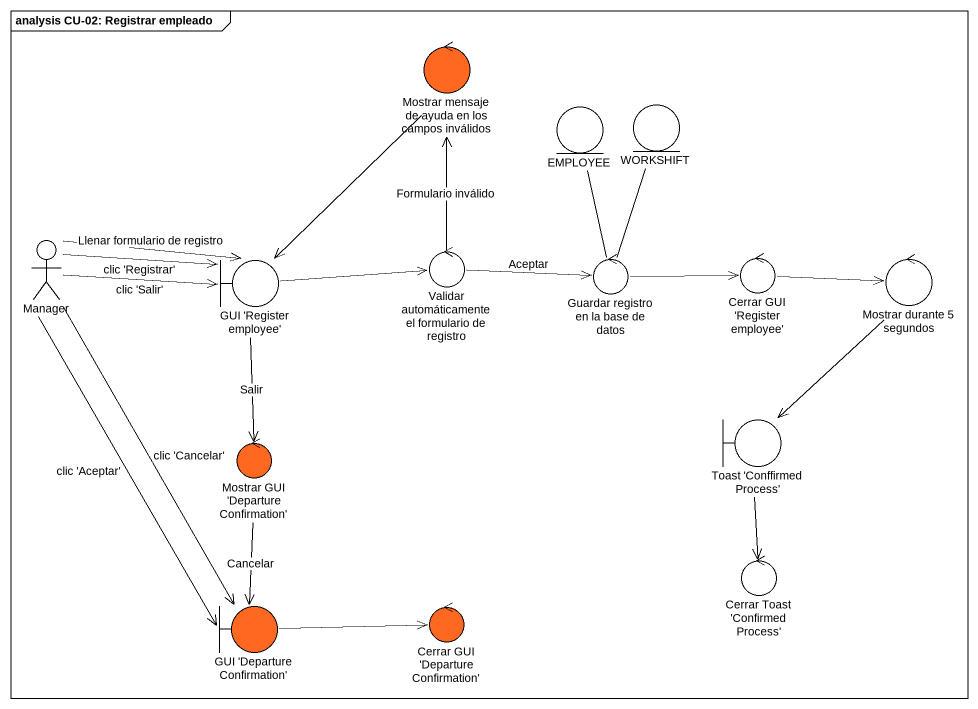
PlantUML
@startuml
mainframe analysis CU-02: Registrar empleado
control "Mostrar mensaje de ayuda en los campos inválidos" as Mostrar_mensaje_de_ayuda_en #FF6820
entity EMPLOYEE
entity WORKSHIFT
actor Manager
boundary "GUI 'Register employee'" as GUI_Register_employee
control "Validar automáticamente el formulario de registro" as Validar_automáticamente_el
control "Guardar registro en la base de datos" as Guardar_registro_en_la_base
control "Cerrar GUI 'Register employee'" as Cerrar_GUI_Register_employee
control "Mostrar durante 5 segundos" as Mostrar_durante_5_segundos
boundary "Toast 'Conffirmed Process'" as Toast_Conffirmed_Process
control "Mostrar GUI 'Departure Confirmation'" as Mostrar_GUI_Departure #FF6820
control "Cerrar Toast 'Confirmed Process'" as Cerrar_Toast_Confirmed
boundary "GUI 'Departure Confirmation'" as GUI_Departure_Confirmation #FF6820
control "Cerrar GUI 'Departure Confirmation'" as Cerrar_GUI_Departure #FF6820
Mostrar_mensaje_de_ayuda_en --> GUI_Register_employee
Manager -right-> GUI_Register_employee : Llenar formulario de registro
Manager -right-> GUI_Register_employee : clic 'Registrar'
Manager -right-> GUI_Register_employee : clic 'Salir'
Manager --> GUI_Departure_Confirmation : clic 'Cancelar'
Manager --> GUI_Departure_Confirmation : clic 'Aceptar'
GUI_Register_employee -right-> Validar_automáticamente_el
GUI_Register_employee --> Mostrar_GUI_Departure : Salir
Validar_automáticamente_el -up-> Mostrar_mensaje_de_ayuda_en : Formulario inválido
Validar_automáticamente_el -right-> Guardar_registro_en_la_base : Aceptar
Guardar_registro_en_la_base -up- EMPLOYEE
Guardar_registro_en_la_base -up- WORKSHIFT
Guardar_registro_en_la_base -right-> Cerrar_GUI_Register_employee
Cerrar_GUI_Register_employee -right-> Mostrar_durante_5_segundos
Mostrar_durante_5_segundos --> Toast_Conffirmed_Process
Toast_Conffirmed_Process --> Cerrar_Toast_Confirmed
Mostrar_GUI_Departure --> GUI_Departure_Confirmation : Cancelar
GUI_Departure_Confirmation -right-> Cerrar_GUI_Departure
@enduml
